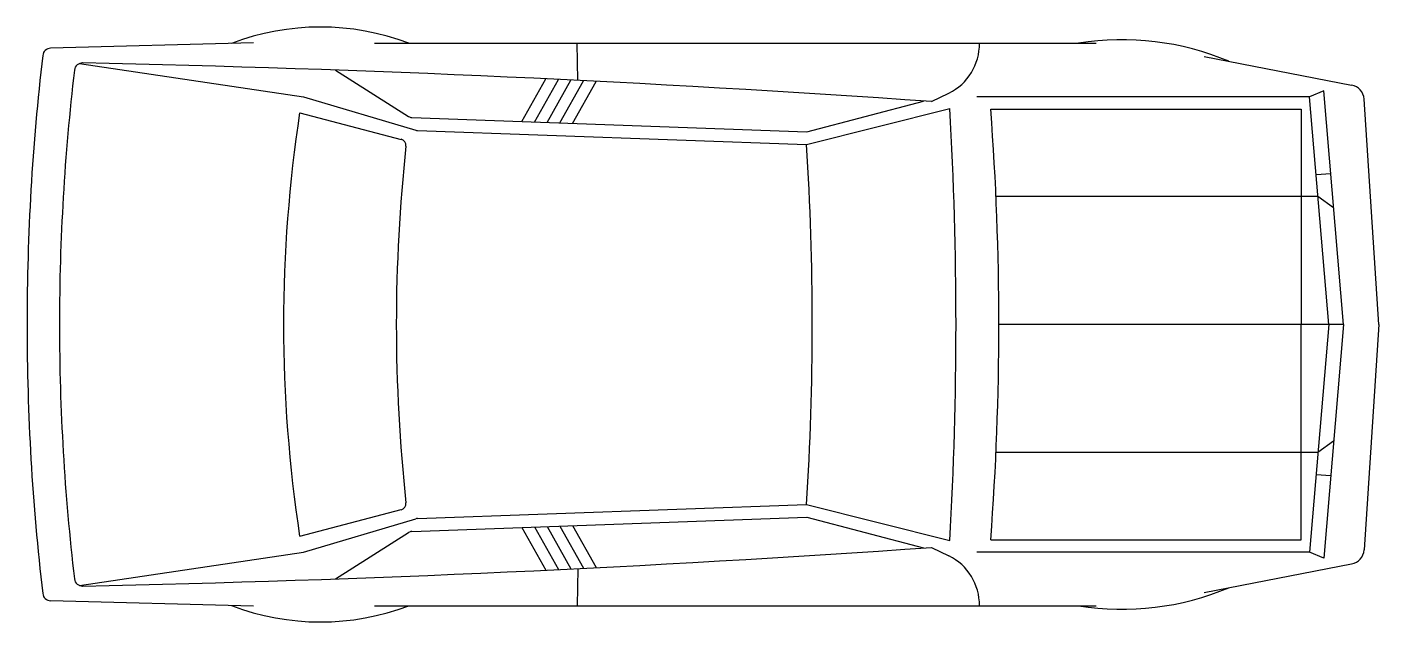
# Model space of a CAD drawing. Extents: x -168 to 0, y -37 to 37.
import ezdxf

# ---------------------------------------------------------------- set-up
doc = ezdxf.new("R2010")
doc.units = 0
doc.layers.add('LAYER01', color=7, linetype='CONTINUOUS')

msp = doc.modelspace()

# ---------------------------------------------------------------- linework, layer by layer
at = {"layer": 'LAYER01', "color": 7, "linetype": 'CONTINUOUS'}
for p, q in [((-139.84, 35.03), (-165.08, 34.34)), ((-124.84, 34.96), (-35.14, 34.96)), ((-99.55, 30.35), (-99.65, 34.96)), ((-161.46, 32.46), (-133.63, 28.32)), ((-21.72, 33.31), (-3.41, 29.77)), ((-129.65, 31.63), (-120.58, 25.85)), ((-106.5, 25.23), (-103.53, 30.54)), ((-104.93, 25.17), (-101.97, 30.47)), ((-103.36, 25.12), (-100.41, 30.39)), ((-101.79, 25.06), (-98.84, 30.31)), ((-100.21, 25), (-97.28, 30.23)), ((-55.61, 27.72), (-53.44, 28.77)), ((-6.87, 29.06), (-8.65, 28.3)), ((-4.39, 0), (-6.87, 29.06)), ((-133.63, 28.32), (-119.68, 24.15)), ((-71.09, 23.94), (-56.59, 27.78)), ((-8.65, 28.3), (-49.97, 28.3)), ((-6.23, 0), (-8.65, 28.3)), ((0, 0), (-1.85, 28.01)), ((-134.12, 26.31), (-121.49, 23.02)), ((-120.19, 25.73), (-71.09, 23.94)), ((-71.14, 22.36), (-53.34, 26.85)), ((-48.24, 26.76), (-9.66, 26.76)), ((-9.66, 26.76), (-9.66, 0)), ((-119.49, 24.12), (-71.14, 22.36)), ((-7.82, 18.63), (-6, 18.79)), ((-7.59, 15.92), (-47.58, 15.92)), ((-5.63, 14.51), (-7.59, 15.92)), ((-6.23, 0), (-47.22, 0)), ((-9.66, -26.76), (-9.66, 0)), ((-6.23, 0), (-8.65, -28.3)), ((-4.39, 0), (-6.87, -29.06)), ((-4.39, 0), (-6.23, 0)), ((0, 0), (-1.85, -28.01)), ((-5.63, -14.51), (-7.59, -15.92)), ((-7.59, -15.92), (-47.58, -15.92)), ((-7.82, -18.63), (-6, -18.79)), ((-134.12, -26.31), (-121.49, -23.02)), ((-119.49, -24.12), (-71.14, -22.36)), ((-71.14, -22.36), (-53.34, -26.85)), ((-133.63, -28.32), (-119.68, -24.15)), ((-120.19, -25.73), (-71.09, -23.94)), ((-104.93, -25.17), (-101.97, -30.47)), ((-103.36, -25.12), (-100.41, -30.39)), ((-101.79, -25.06), (-98.84, -30.31)), ((-100.21, -25), (-97.28, -30.23)), ((-71.09, -23.94), (-56.59, -27.78)), ((-129.65, -31.63), (-120.58, -25.85)), ((-106.5, -25.23), (-103.53, -30.54)), ((-48.24, -26.76), (-9.66, -26.76)), ((-161.46, -32.46), (-133.63, -28.32)), ((-55.61, -27.72), (-53.44, -28.77)), ((-8.65, -28.3), (-49.97, -28.3)), ((-6.87, -29.06), (-8.65, -28.3)), ((-21.72, -33.31), (-3.41, -29.77)), ((-99.55, -30.35), (-99.65, -34.96)), ((-139.84, -35.03), (-165.08, -34.34)), ((-124.84, -34.96), (-35.14, -34.96))]:
    msp.add_line(p, q, dxfattribs=at)
for centre, radius, start, end in [((-131.56, 6.01), 30.97, 69.1924, 110.8384), ((-31.88, 1.44), 33.96, 67.0755, 99.2138), ((-165.05, 33.33), 1.01, 91.5669, 173.3503), ((-56.4, 34.84), 6.75, 295.9403, 1.0334), ((120.83, 0), 288.83, 173.3503, 180), ((-161.11, 31.51), 1.01, 88.7992, 173.2659), ((-206.19, -2119.34), 2152.33, 85.98818, 88.79918), ((105.72, 0), 269.69, 173.2659, 180), ((-3.76, 27.88), 1.92, 3.7811, 79.3139), ((38.13, 0), 174.25, 171.3143, 180), ((-120.16, 26.51), 0.778, 237.5181, 267.9131), ((-514.81, 0), 462.25, 360, 3.3301), ((-401.06, 0), 353.83, 360, 4.3371), ((-119.46, 24.9), 0.778, 253.3499, 267.9131), ((84.1, 0), 206.21, 173.8241, 180), ((-121.69, 22.27), 0.778, 353.8241, 75.3875), ((-416.36, 0), 345.94, 360, 3.7057), ((120.83, 0), 288.83, 180, 186.6497), ((105.72, 0), 269.69, 180, 186.7341), ((38.13, 0), 174.25, 180, 188.6857), ((84.1, 0), 206.21, 180, 186.1759), ((-416.36, 0), 345.94, 356.2943, 360), ((-514.81, 0), 462.25, 356.6699, 360), ((-401.06, 0), 353.83, 355.6629, 360), ((-121.69, -22.27), 0.778, 284.6125, 6.1759), ((-119.46, -24.9), 0.778, 92.0869, 106.6501), ((-120.16, -26.51), 0.778, 92.0869, 122.4819), ((-206.19, 2119.34), 2152.33, 271.20082, 274.01183), ((-3.76, -27.88), 1.92, 280.6861, 356.2189), ((-56.4, -34.84), 6.75, 358.9666, 64.0597), ((-161.11, -31.51), 1.01, 186.7341, 271.2008), ((-165.05, -33.33), 1.01, 186.6497, 268.4331), ((-31.88, -1.44), 33.96, 260.7862, 292.9245), ((-131.56, -6.01), 30.97, 249.1617, 290.8076)]:
    msp.add_arc(centre, radius, start, end, dxfattribs=at)

doc.saveas('drawing.dxf')
